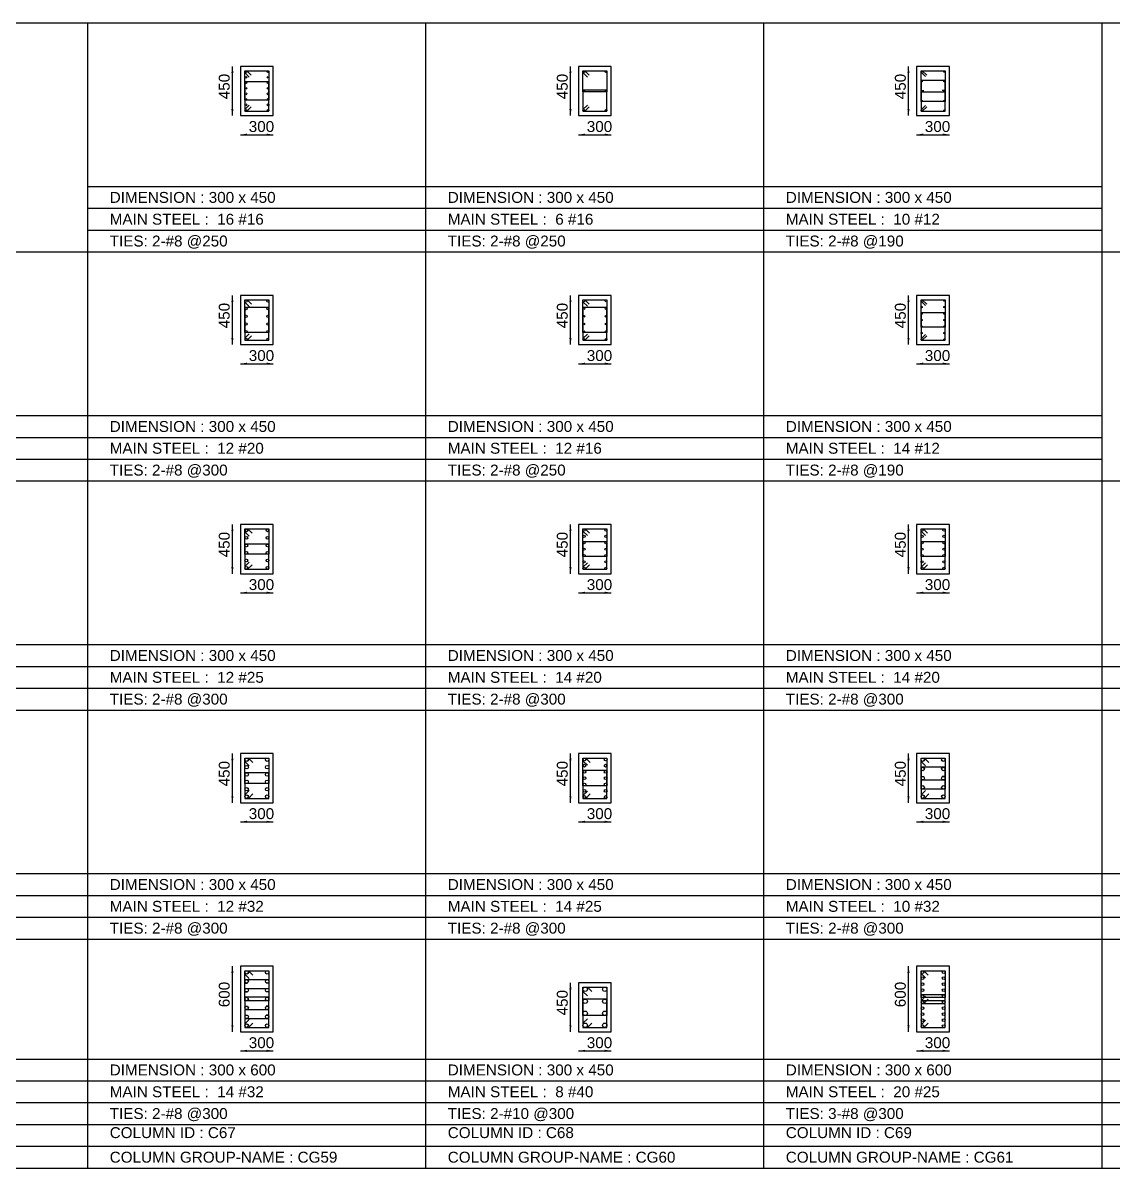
# Model space of a CAD drawing. Extents: x 28 to 264, y -211 to 74.
# Drawn here: x 210.58 to 220.58, y 62.88 to 73.38 of the extents above; entities that cross this region are included whole.
import ezdxf

# ---------------------------------------------------------------- set-up
doc = ezdxf.new("R2010")
doc.units = 0
for name, color, linetype in [('Border', 7, 'CONTINUOUS'), ('Column_Group_Name', 3, 'CONTINUOUS'), ('Column_ID', 4, 'CONTINUOUS'), ('ColumnBars', 1, 'CONTINUOUS'), ('ColumnCrossSection', 7, 'CONTINUOUS'), ('Dim_All', 7, 'CONTINUOUS'), ('Dimensions', 7, 'CONTINUOUS'), ('Links', 2, 'CONTINUOUS'), ('MainSteel', 1, 'CONTINUOUS')]:
    doc.layers.add(name, color=color, linetype=linetype)
doc.styles.add('STRUDS_Arial', font='ARIAL.TTF', dxfattribs={"height": 0.04})

msp = doc.modelspace()

# ---------------------------------------------------------------- linework, layer by layer
at = {"layer": 'Border'}
for p, q in [((208.078, 73.38), (211.178, 73.38)), ((211.178, 71.28), (211.178, 73.38)), ((211.178, 71.28), (211.178, 73.38)), ((211.178, 73.38), (214.278, 73.38)), ((214.278, 71.28), (214.278, 73.38)), ((214.278, 71.28), (214.278, 73.38)), ((214.278, 73.38), (217.378, 73.38)), ((217.378, 71.28), (217.378, 73.38)), ((217.378, 71.28), (217.378, 73.38)), ((217.378, 73.38), (220.478, 73.38)), ((220.478, 71.28), (220.478, 73.38)), ((220.478, 71.28), (220.478, 73.38)), ((220.478, 73.38), (223.578, 73.38)), ((211.178, 71.88), (214.278, 71.88)), ((214.278, 71.88), (217.378, 71.88)), ((217.378, 71.88), (220.478, 71.88)), ((211.178, 71.68), (214.278, 71.68)), ((214.278, 71.68), (217.378, 71.68)), ((217.378, 71.68), (220.478, 71.68)), ((211.178, 71.48), (214.278, 71.48)), ((214.278, 71.48), (217.378, 71.48)), ((217.378, 71.48), (220.478, 71.48)), ((208.078, 71.28), (211.178, 71.28)), ((211.178, 69.18), (211.178, 71.28)), ((211.178, 69.18), (211.178, 71.28)), ((211.178, 71.28), (214.278, 71.28)), ((211.178, 71.28), (214.278, 71.28)), ((214.278, 69.18), (214.278, 71.28)), ((214.278, 69.18), (214.278, 71.28)), ((214.278, 71.28), (217.378, 71.28)), ((214.278, 71.28), (217.378, 71.28)), ((217.378, 69.18), (217.378, 71.28)), ((217.378, 69.18), (217.378, 71.28)), ((217.378, 71.28), (220.478, 71.28)), ((217.378, 71.28), (220.478, 71.28)), ((220.478, 69.18), (220.478, 71.28)), ((220.478, 69.18), (220.478, 71.28)), ((220.478, 71.28), (223.578, 71.28)), ((208.078, 69.78), (211.178, 69.78)), ((211.178, 69.78), (214.278, 69.78)), ((214.278, 69.78), (217.378, 69.78)), ((217.378, 69.78), (220.478, 69.78)), ((208.078, 69.58), (211.178, 69.58)), ((211.178, 69.58), (214.278, 69.58)), ((214.278, 69.58), (217.378, 69.58)), ((217.378, 69.58), (220.478, 69.58)), ((208.078, 69.38), (211.178, 69.38)), ((211.178, 69.38), (214.278, 69.38)), ((214.278, 69.38), (217.378, 69.38)), ((217.378, 69.38), (220.478, 69.38)), ((208.078, 69.18), (211.178, 69.18)), ((208.078, 69.18), (211.178, 69.18)), ((211.178, 67.08), (211.178, 69.18)), ((211.178, 67.08), (211.178, 69.18)), ((211.178, 69.18), (214.278, 69.18)), ((211.178, 69.18), (214.278, 69.18)), ((214.278, 67.08), (214.278, 69.18)), ((214.278, 67.08), (214.278, 69.18)), ((214.278, 69.18), (217.378, 69.18)), ((214.278, 69.18), (217.378, 69.18)), ((217.378, 67.08), (217.378, 69.18)), ((217.378, 67.08), (217.378, 69.18)), ((217.378, 69.18), (220.478, 69.18)), ((217.378, 69.18), (220.478, 69.18)), ((220.478, 67.08), (220.478, 69.18)), ((220.478, 67.08), (220.478, 69.18)), ((220.478, 69.18), (223.578, 69.18)), ((208.078, 67.68), (211.178, 67.68)), ((211.178, 67.68), (214.278, 67.68)), ((214.278, 67.68), (217.378, 67.68)), ((217.378, 67.68), (220.478, 67.68)), ((220.478, 67.68), (223.578, 67.68)), ((208.078, 67.48), (211.178, 67.48)), ((211.178, 67.48), (214.278, 67.48)), ((214.278, 67.48), (217.378, 67.48)), ((217.378, 67.48), (220.478, 67.48)), ((220.478, 67.48), (223.578, 67.48)), ((208.078, 67.28), (211.178, 67.28)), ((211.178, 67.28), (214.278, 67.28)), ((214.278, 67.28), (217.378, 67.28)), ((217.378, 67.28), (220.478, 67.28)), ((220.478, 67.28), (223.578, 67.28)), ((208.078, 67.08), (211.178, 67.08)), ((208.078, 67.08), (211.178, 67.08)), ((211.178, 64.98), (211.178, 67.08)), ((211.178, 64.98), (211.178, 67.08)), ((211.178, 67.08), (214.278, 67.08)), ((211.178, 67.08), (214.278, 67.08)), ((214.278, 64.98), (214.278, 67.08)), ((214.278, 64.98), (214.278, 67.08)), ((214.278, 67.08), (217.378, 67.08)), ((214.278, 67.08), (217.378, 67.08)), ((217.378, 64.98), (217.378, 67.08)), ((217.378, 64.98), (217.378, 67.08)), ((217.378, 67.08), (220.478, 67.08)), ((217.378, 67.08), (220.478, 67.08)), ((220.478, 64.98), (220.478, 67.08)), ((220.478, 64.98), (220.478, 67.08)), ((220.478, 67.08), (223.578, 67.08)), ((220.478, 67.08), (223.578, 67.08)), ((208.078, 65.58), (211.178, 65.58)), ((211.178, 65.58), (214.278, 65.58)), ((214.278, 65.58), (217.378, 65.58)), ((217.378, 65.58), (220.478, 65.58)), ((220.478, 65.58), (223.578, 65.58)), ((208.078, 65.38), (211.178, 65.38)), ((211.178, 65.38), (214.278, 65.38)), ((214.278, 65.38), (217.378, 65.38)), ((217.378, 65.38), (220.478, 65.38)), ((220.478, 65.38), (223.578, 65.38)), ((208.078, 65.18), (211.178, 65.18)), ((211.178, 65.18), (214.278, 65.18)), ((214.278, 65.18), (217.378, 65.18)), ((217.378, 65.18), (220.478, 65.18)), ((220.478, 65.18), (223.578, 65.18)), ((208.078, 64.98), (211.178, 64.98)), ((208.078, 64.98), (211.178, 64.98)), ((211.178, 62.88), (211.178, 64.98)), ((211.178, 62.88), (211.178, 64.98)), ((211.178, 64.98), (214.278, 64.98)), ((211.178, 64.98), (214.278, 64.98)), ((214.278, 62.88), (214.278, 64.98)), ((214.278, 62.88), (214.278, 64.98)), ((214.278, 64.98), (217.378, 64.98)), ((214.278, 64.98), (217.378, 64.98)), ((217.378, 62.88), (217.378, 64.98)), ((217.378, 62.88), (217.378, 64.98)), ((217.378, 64.98), (220.478, 64.98)), ((217.378, 64.98), (220.478, 64.98)), ((220.478, 62.88), (220.478, 64.98)), ((220.478, 62.88), (220.478, 64.98)), ((220.478, 64.98), (223.578, 64.98)), ((220.478, 64.98), (223.578, 64.98)), ((208.078, 63.88), (211.178, 63.88)), ((211.178, 63.88), (214.278, 63.88)), ((214.278, 63.88), (217.378, 63.88)), ((217.378, 63.88), (220.478, 63.88)), ((220.478, 63.88), (223.578, 63.88)), ((208.078, 63.68), (211.178, 63.68)), ((211.178, 63.68), (214.278, 63.68)), ((214.278, 63.68), (217.378, 63.68)), ((217.378, 63.68), (220.478, 63.68)), ((220.478, 63.68), (223.578, 63.68)), ((208.078, 63.48), (211.178, 63.48)), ((211.178, 63.48), (214.278, 63.48)), ((214.278, 63.48), (217.378, 63.48)), ((217.378, 63.48), (220.478, 63.48)), ((220.478, 63.48), (223.578, 63.48)), ((208.078, 63.28), (211.178, 63.28)), ((211.178, 63.28), (214.278, 63.28)), ((214.278, 63.28), (217.378, 63.28)), ((217.378, 63.28), (220.478, 63.28)), ((220.478, 63.28), (223.578, 63.28)), ((208.078, 63.08), (211.178, 63.08)), ((211.178, 63.08), (214.278, 63.08)), ((214.278, 63.08), (217.378, 63.08)), ((217.378, 63.08), (220.478, 63.08)), ((220.478, 63.08), (223.578, 63.08)), ((208.078, 62.88), (211.178, 62.88)), ((211.178, 62.88), (214.278, 62.88)), ((214.278, 62.88), (217.378, 62.88)), ((217.378, 62.88), (220.478, 62.88)), ((220.478, 62.88), (223.578, 62.88))]:
    msp.add_line(p, q, dxfattribs=at)
at = {"layer": 'ColumnBars'}
for centre, radius in [((212.626, 72.932), 0.008), ((212.626, 72.8814), 0.008), ((212.83, 72.932), 0.008), ((212.83, 72.8814), 0.008), ((215.726, 72.932), 0.008), ((215.93, 72.932), 0.008), ((218.824, 72.934), 0.006), ((219.032, 72.934), 0.006), ((212.626, 72.8309), 0.008), ((212.626, 72.7803), 0.008), ((212.83, 72.8309), 0.008), ((212.83, 72.7803), 0.008), ((218.824, 72.8445), 0.006), ((219.032, 72.8445), 0.006), ((212.626, 72.7297), 0.008), ((212.626, 72.6791), 0.008), ((212.83, 72.7297), 0.008), ((212.83, 72.6791), 0.008), ((215.726, 72.755), 0.008), ((215.93, 72.755), 0.008), ((218.824, 72.755), 0.006), ((218.824, 72.6655), 0.006), ((219.032, 72.755), 0.006), ((219.032, 72.6655), 0.006), ((212.626, 72.6286), 0.008), ((212.626, 72.578), 0.008), ((212.83, 72.6286), 0.008), ((212.83, 72.578), 0.008), ((215.726, 72.578), 0.008), ((215.93, 72.578), 0.008), ((218.824, 72.576), 0.006), ((219.032, 72.576), 0.006), ((212.628, 70.83), 0.01), ((212.628, 70.76), 0.01), ((212.828, 70.83), 0.01), ((212.828, 70.76), 0.01), ((215.726, 70.832), 0.008), ((215.93, 70.832), 0.008), ((218.824, 70.834), 0.006), ((218.824, 70.7743), 0.006), ((219.032, 70.834), 0.006), ((219.032, 70.7743), 0.006), ((212.628, 70.69), 0.01), ((212.828, 70.69), 0.01), ((215.726, 70.7612), 0.008), ((215.726, 70.6904), 0.008), ((215.93, 70.7612), 0.008), ((215.93, 70.6904), 0.008), ((218.824, 70.7147), 0.006), ((219.032, 70.7147), 0.006), ((212.628, 70.62), 0.01), ((212.628, 70.55), 0.01), ((212.828, 70.62), 0.01), ((212.828, 70.55), 0.01), ((215.726, 70.6196), 0.008), ((215.93, 70.6196), 0.008), ((218.824, 70.655), 0.006), ((218.824, 70.5953), 0.006), ((219.032, 70.655), 0.006), ((219.032, 70.5953), 0.006), ((212.628, 70.48), 0.01), ((212.828, 70.48), 0.01), ((215.726, 70.5488), 0.008), ((215.726, 70.478), 0.008), ((215.93, 70.5488), 0.008), ((215.93, 70.478), 0.008), ((218.824, 70.5357), 0.006), ((218.824, 70.476), 0.006), ((219.032, 70.5357), 0.006), ((219.032, 70.476), 0.006), ((212.631, 68.7275), 0.0125), ((212.631, 68.6585), 0.0125), ((212.826, 68.7275), 0.0125), ((212.826, 68.6585), 0.0125), ((215.728, 68.73), 0.01), ((215.728, 68.6717), 0.01), ((215.928, 68.73), 0.01), ((215.928, 68.6717), 0.01), ((218.828, 68.73), 0.01), ((218.828, 68.6717), 0.01), ((219.028, 68.73), 0.01), ((219.028, 68.6717), 0.01), ((212.631, 68.5895), 0.0125), ((212.826, 68.5895), 0.0125), ((215.728, 68.6133), 0.01), ((215.728, 68.555), 0.01), ((215.928, 68.6133), 0.01), ((215.928, 68.555), 0.01), ((218.828, 68.6133), 0.01), ((218.828, 68.555), 0.01), ((219.028, 68.6133), 0.01), ((219.028, 68.555), 0.01), ((212.631, 68.5205), 0.0125), ((212.631, 68.4515), 0.0125), ((212.826, 68.5205), 0.0125), ((212.826, 68.4515), 0.0125), ((215.728, 68.4967), 0.01), ((215.928, 68.4967), 0.01), ((218.828, 68.4967), 0.01), ((219.028, 68.4967), 0.01), ((212.631, 68.3825), 0.0125), ((212.826, 68.3825), 0.0125), ((215.728, 68.4383), 0.01), ((215.728, 68.38), 0.01), ((215.928, 68.4383), 0.01), ((215.928, 68.38), 0.01), ((218.828, 68.4383), 0.01), ((218.828, 68.38), 0.01), ((219.028, 68.4383), 0.01), ((219.028, 68.38), 0.01), ((212.634, 66.624), 0.016), ((212.634, 66.5564), 0.016), ((212.822, 66.624), 0.016), ((212.822, 66.5564), 0.016), ((215.731, 66.6275), 0.0125), ((215.731, 66.57), 0.0125), ((215.926, 66.6275), 0.0125), ((215.926, 66.57), 0.0125), ((218.834, 66.624), 0.016), ((219.022, 66.624), 0.016), ((212.634, 66.4888), 0.016), ((212.822, 66.4888), 0.016), ((215.731, 66.5125), 0.0125), ((215.731, 66.455), 0.0125), ((215.926, 66.5125), 0.0125), ((215.926, 66.455), 0.0125), ((218.834, 66.5395), 0.016), ((218.834, 66.455), 0.016), ((219.022, 66.5395), 0.016), ((219.022, 66.455), 0.016), ((212.634, 66.4212), 0.016), ((212.634, 66.3536), 0.016), ((212.822, 66.4212), 0.016), ((212.822, 66.3536), 0.016), ((215.731, 66.3975), 0.0125), ((215.926, 66.3975), 0.0125), ((218.834, 66.3705), 0.016), ((219.022, 66.3705), 0.016), ((212.634, 66.286), 0.016), ((212.822, 66.286), 0.016), ((215.731, 66.34), 0.0125), ((215.731, 66.2825), 0.0125), ((215.926, 66.34), 0.0125), ((215.926, 66.2825), 0.0125), ((218.834, 66.286), 0.016), ((219.022, 66.286), 0.016), ((212.634, 64.674), 0.016), ((212.822, 64.674), 0.016), ((218.831, 64.6775), 0.0125), ((219.026, 64.6775), 0.0125), ((212.634, 64.5927), 0.016), ((212.822, 64.5927), 0.016), ((218.831, 64.6225), 0.0125), ((218.831, 64.5675), 0.0125), ((219.026, 64.6225), 0.0125), ((219.026, 64.5675), 0.0125), ((212.634, 64.5113), 0.016), ((212.822, 64.5113), 0.016), ((215.738, 64.52), 0.02), ((215.918, 64.52), 0.02), ((218.831, 64.5125), 0.0125), ((218.831, 64.4575), 0.0125), ((219.026, 64.5125), 0.0125), ((219.026, 64.4575), 0.0125), ((212.634, 64.43), 0.016), ((212.822, 64.43), 0.016), ((215.738, 64.41), 0.02), ((215.918, 64.41), 0.02), ((218.831, 64.4025), 0.0125), ((219.026, 64.4025), 0.0125), ((212.634, 64.3487), 0.016), ((212.634, 64.2673), 0.016), ((212.822, 64.3487), 0.016), ((212.822, 64.2673), 0.016), ((215.738, 64.3), 0.02), ((215.918, 64.3), 0.02), ((218.831, 64.3475), 0.0125), ((218.831, 64.2925), 0.0125), ((219.026, 64.3475), 0.0125), ((219.026, 64.2925), 0.0125), ((212.634, 64.186), 0.016), ((212.822, 64.186), 0.016), ((215.738, 64.19), 0.02), ((215.918, 64.19), 0.02), ((218.831, 64.2375), 0.0125), ((218.831, 64.1825), 0.0125), ((219.026, 64.2375), 0.0125), ((219.026, 64.1825), 0.0125)]:
    msp.add_circle(centre, radius, dxfattribs=at)
at = {"layer": 'ColumnCrossSection'}
for p, q in [((212.878, 72.98), (212.578, 72.98)), ((212.578, 72.98), (212.578, 72.53)), ((212.878, 72.53), (212.878, 72.98)), ((215.978, 72.98), (215.678, 72.98)), ((215.678, 72.98), (215.678, 72.53)), ((215.978, 72.53), (215.978, 72.98)), ((219.078, 72.98), (218.778, 72.98)), ((218.778, 72.98), (218.778, 72.53)), ((219.078, 72.53), (219.078, 72.98)), ((212.578, 72.53), (212.878, 72.53)), ((215.678, 72.53), (215.978, 72.53)), ((218.778, 72.53), (219.078, 72.53)), ((212.878, 70.88), (212.578, 70.88)), ((212.578, 70.88), (212.578, 70.43)), ((212.878, 70.43), (212.878, 70.88)), ((215.978, 70.88), (215.678, 70.88)), ((215.678, 70.88), (215.678, 70.43)), ((215.978, 70.43), (215.978, 70.88)), ((219.078, 70.88), (218.778, 70.88)), ((218.778, 70.88), (218.778, 70.43)), ((219.078, 70.43), (219.078, 70.88)), ((212.578, 70.43), (212.878, 70.43)), ((215.678, 70.43), (215.978, 70.43)), ((218.778, 70.43), (219.078, 70.43)), ((212.878, 68.78), (212.578, 68.78)), ((212.578, 68.78), (212.578, 68.33)), ((212.878, 68.33), (212.878, 68.78)), ((215.978, 68.78), (215.678, 68.78)), ((215.678, 68.78), (215.678, 68.33)), ((215.978, 68.33), (215.978, 68.78)), ((219.078, 68.78), (218.778, 68.78)), ((218.778, 68.78), (218.778, 68.33)), ((219.078, 68.33), (219.078, 68.78)), ((212.578, 68.33), (212.878, 68.33)), ((215.678, 68.33), (215.978, 68.33)), ((218.778, 68.33), (219.078, 68.33)), ((212.878, 66.68), (212.578, 66.68)), ((212.578, 66.68), (212.578, 66.23)), ((212.878, 66.23), (212.878, 66.68)), ((215.978, 66.68), (215.678, 66.68)), ((215.678, 66.68), (215.678, 66.23)), ((215.978, 66.23), (215.978, 66.68)), ((219.078, 66.68), (218.778, 66.68)), ((218.778, 66.68), (218.778, 66.23)), ((219.078, 66.23), (219.078, 66.68)), ((212.578, 66.23), (212.878, 66.23)), ((215.678, 66.23), (215.978, 66.23)), ((218.778, 66.23), (219.078, 66.23)), ((212.878, 64.73), (212.578, 64.73)), ((212.578, 64.73), (212.578, 64.13)), ((212.878, 64.13), (212.878, 64.73)), ((219.078, 64.73), (218.778, 64.73)), ((218.778, 64.73), (218.778, 64.13)), ((219.078, 64.13), (219.078, 64.73)), ((215.978, 64.58), (215.678, 64.58)), ((215.678, 64.58), (215.678, 64.13)), ((215.978, 64.13), (215.978, 64.58)), ((212.578, 64.13), (212.878, 64.13)), ((215.678, 64.13), (215.978, 64.13)), ((218.778, 64.13), (219.078, 64.13))]:
    msp.add_line(p, q, dxfattribs=at)
at = {"layer": 'Dim_All'}
for p, q in [((212.503, 72.53), (212.503, 72.98)), ((215.603, 72.53), (215.603, 72.98)), ((218.703, 72.53), (218.703, 72.98)), ((212.578, 72.355), (212.878, 72.355)), ((215.678, 72.355), (215.978, 72.355)), ((218.778, 72.355), (219.078, 72.355)), ((212.503, 70.43), (212.503, 70.88)), ((215.603, 70.43), (215.603, 70.88)), ((218.703, 70.43), (218.703, 70.88)), ((212.578, 70.255), (212.878, 70.255)), ((215.678, 70.255), (215.978, 70.255)), ((218.778, 70.255), (219.078, 70.255)), ((212.503, 68.33), (212.503, 68.78)), ((215.603, 68.33), (215.603, 68.78)), ((218.703, 68.33), (218.703, 68.78)), ((212.578, 68.155), (212.878, 68.155)), ((215.678, 68.155), (215.978, 68.155)), ((218.778, 68.155), (219.078, 68.155)), ((212.503, 66.23), (212.503, 66.68)), ((215.603, 66.23), (215.603, 66.68)), ((218.703, 66.23), (218.703, 66.68)), ((212.578, 66.055), (212.878, 66.055)), ((215.678, 66.055), (215.978, 66.055)), ((218.778, 66.055), (219.078, 66.055)), ((212.503, 64.13), (212.503, 64.73)), ((218.703, 64.13), (218.703, 64.73)), ((215.603, 64.13), (215.603, 64.58)), ((212.578, 63.955), (212.878, 63.955)), ((215.678, 63.955), (215.978, 63.955)), ((218.778, 63.955), (219.078, 63.955))]:
    msp.add_line(p, q, dxfattribs=at)
at = {"layer": 'dim_all'}
for points in [[(212.503, 72.98), (212.493, 72.92), (212.503, 72.98), (212.513, 72.92)], [(215.603, 72.98), (215.593, 72.92), (215.603, 72.98), (215.613, 72.92)], [(218.703, 72.98), (218.693, 72.92), (218.703, 72.98), (218.713, 72.92)], [(212.503, 72.53), (212.493, 72.59), (212.503, 72.53), (212.513, 72.59)], [(215.603, 72.53), (215.593, 72.59), (215.603, 72.53), (215.613, 72.59)], [(218.703, 72.53), (218.693, 72.59), (218.703, 72.53), (218.713, 72.59)], [(212.578, 72.355), (212.638, 72.365), (212.578, 72.355), (212.638, 72.345)], [(212.878, 72.355), (212.818, 72.365), (212.878, 72.355), (212.818, 72.345)], [(215.678, 72.355), (215.738, 72.365), (215.678, 72.355), (215.738, 72.345)], [(215.978, 72.355), (215.918, 72.365), (215.978, 72.355), (215.918, 72.345)], [(218.778, 72.355), (218.838, 72.365), (218.778, 72.355), (218.838, 72.345)], [(219.078, 72.355), (219.018, 72.365), (219.078, 72.355), (219.018, 72.345)], [(212.503, 70.88), (212.493, 70.82), (212.503, 70.88), (212.513, 70.82)], [(215.603, 70.88), (215.593, 70.82), (215.603, 70.88), (215.613, 70.82)], [(218.703, 70.88), (218.693, 70.82), (218.703, 70.88), (218.713, 70.82)], [(212.503, 70.43), (212.493, 70.49), (212.503, 70.43), (212.513, 70.49)], [(215.603, 70.43), (215.593, 70.49), (215.603, 70.43), (215.613, 70.49)], [(218.703, 70.43), (218.693, 70.49), (218.703, 70.43), (218.713, 70.49)], [(212.578, 70.255), (212.638, 70.265), (212.578, 70.255), (212.638, 70.245)], [(212.878, 70.255), (212.818, 70.265), (212.878, 70.255), (212.818, 70.245)], [(215.678, 70.255), (215.738, 70.265), (215.678, 70.255), (215.738, 70.245)], [(215.978, 70.255), (215.918, 70.265), (215.978, 70.255), (215.918, 70.245)], [(218.778, 70.255), (218.838, 70.265), (218.778, 70.255), (218.838, 70.245)], [(219.078, 70.255), (219.018, 70.265), (219.078, 70.255), (219.018, 70.245)], [(212.503, 68.78), (212.493, 68.72), (212.503, 68.78), (212.513, 68.72)], [(215.603, 68.78), (215.593, 68.72), (215.603, 68.78), (215.613, 68.72)], [(218.703, 68.78), (218.693, 68.72), (218.703, 68.78), (218.713, 68.72)], [(212.503, 68.33), (212.493, 68.39), (212.503, 68.33), (212.513, 68.39)], [(215.603, 68.33), (215.593, 68.39), (215.603, 68.33), (215.613, 68.39)], [(218.703, 68.33), (218.693, 68.39), (218.703, 68.33), (218.713, 68.39)], [(212.578, 68.155), (212.638, 68.165), (212.578, 68.155), (212.638, 68.145)], [(212.878, 68.155), (212.818, 68.165), (212.878, 68.155), (212.818, 68.145)], [(215.678, 68.155), (215.738, 68.165), (215.678, 68.155), (215.738, 68.145)], [(215.978, 68.155), (215.918, 68.165), (215.978, 68.155), (215.918, 68.145)], [(218.778, 68.155), (218.838, 68.165), (218.778, 68.155), (218.838, 68.145)], [(219.078, 68.155), (219.018, 68.165), (219.078, 68.155), (219.018, 68.145)], [(212.503, 66.68), (212.493, 66.62), (212.503, 66.68), (212.513, 66.62)], [(215.603, 66.68), (215.593, 66.62), (215.603, 66.68), (215.613, 66.62)], [(218.703, 66.68), (218.693, 66.62), (218.703, 66.68), (218.713, 66.62)], [(212.503, 66.23), (212.493, 66.29), (212.503, 66.23), (212.513, 66.29)], [(215.603, 66.23), (215.593, 66.29), (215.603, 66.23), (215.613, 66.29)], [(218.703, 66.23), (218.693, 66.29), (218.703, 66.23), (218.713, 66.29)], [(212.578, 66.055), (212.638, 66.065), (212.578, 66.055), (212.638, 66.045)], [(212.878, 66.055), (212.818, 66.065), (212.878, 66.055), (212.818, 66.045)], [(215.678, 66.055), (215.738, 66.065), (215.678, 66.055), (215.738, 66.045)], [(215.978, 66.055), (215.918, 66.065), (215.978, 66.055), (215.918, 66.045)], [(218.778, 66.055), (218.838, 66.065), (218.778, 66.055), (218.838, 66.045)], [(219.078, 66.055), (219.018, 66.065), (219.078, 66.055), (219.018, 66.045)], [(212.503, 64.73), (212.493, 64.67), (212.503, 64.73), (212.513, 64.67)], [(218.703, 64.73), (218.693, 64.67), (218.703, 64.73), (218.713, 64.67)], [(215.603, 64.58), (215.593, 64.52), (215.603, 64.58), (215.613, 64.52)], [(212.503, 64.13), (212.493, 64.19), (212.503, 64.13), (212.513, 64.19)], [(215.603, 64.13), (215.593, 64.19), (215.603, 64.13), (215.613, 64.19)], [(218.703, 64.13), (218.693, 64.19), (218.703, 64.13), (218.713, 64.19)], [(212.578, 63.955), (212.638, 63.965), (212.578, 63.955), (212.638, 63.945)], [(212.878, 63.955), (212.818, 63.965), (212.878, 63.955), (212.818, 63.945)], [(215.678, 63.955), (215.738, 63.965), (215.678, 63.955), (215.738, 63.945)], [(215.978, 63.955), (215.918, 63.965), (215.978, 63.955), (215.918, 63.945)], [(218.778, 63.955), (218.838, 63.965), (218.778, 63.955), (218.838, 63.945)], [(219.078, 63.955), (219.018, 63.965), (219.078, 63.955), (219.018, 63.945)]]:
    msp.add_solid(points, dxfattribs=at)
at = {"layer": 'Links'}
for p, q in [((212.618, 72.94), (212.838, 72.94)), ((212.618, 72.6711), (212.618, 72.94)), ((212.618, 72.924), (212.658, 72.884)), ((212.634, 72.94), (212.674, 72.9)), ((212.838, 72.94), (212.838, 72.6711)), ((215.718, 72.94), (215.938, 72.94)), ((215.718, 72.747), (215.718, 72.94)), ((215.718, 72.924), (215.758, 72.884)), ((215.734, 72.94), (215.774, 72.9)), ((215.938, 72.94), (215.938, 72.747)), ((218.818, 72.94), (219.038, 72.94)), ((218.818, 72.6595), (218.818, 72.94)), ((218.818, 72.928), (218.858, 72.888)), ((218.83, 72.94), (218.87, 72.9)), ((219.038, 72.94), (219.038, 72.6595)), ((212.838, 72.8389), (212.618, 72.8389)), ((212.618, 72.8389), (212.618, 72.57)), ((212.838, 72.57), (212.838, 72.8389)), ((219.038, 72.8505), (218.818, 72.8505)), ((218.818, 72.8505), (218.818, 72.57)), ((219.038, 72.57), (219.038, 72.8505)), ((212.838, 72.6711), (212.618, 72.6711)), ((215.938, 72.763), (215.718, 72.763)), ((215.718, 72.763), (215.718, 72.57)), ((215.938, 72.747), (215.718, 72.747)), ((215.938, 72.57), (215.938, 72.763)), ((218.818, 72.761), (218.843, 72.761)), ((218.818, 72.749), (219.038, 72.749)), ((219.038, 72.761), (219.013, 72.761)), ((212.618, 72.586), (212.658, 72.626)), ((212.618, 72.57), (212.838, 72.57)), ((212.634, 72.57), (212.674, 72.61)), ((215.718, 72.586), (215.758, 72.626)), ((215.718, 72.57), (215.938, 72.57)), ((215.734, 72.57), (215.774, 72.61)), ((219.038, 72.6595), (218.818, 72.6595)), ((218.818, 72.582), (218.858, 72.622)), ((218.818, 72.57), (219.038, 72.57)), ((218.83, 72.57), (218.87, 72.61)), ((212.618, 70.84), (212.838, 70.84)), ((212.618, 70.54), (212.618, 70.84)), ((212.618, 70.82), (212.658, 70.78)), ((212.838, 70.77), (212.618, 70.77)), ((212.618, 70.77), (212.618, 70.47)), ((212.638, 70.84), (212.678, 70.8)), ((212.838, 70.84), (212.838, 70.54)), ((212.838, 70.47), (212.838, 70.77)), ((215.718, 70.84), (215.938, 70.84)), ((215.718, 70.5408), (215.718, 70.84)), ((215.718, 70.824), (215.758, 70.784)), ((215.734, 70.84), (215.774, 70.8)), ((215.938, 70.84), (215.938, 70.5408)), ((218.818, 70.84), (219.038, 70.84)), ((218.818, 70.5893), (218.818, 70.84)), ((218.818, 70.828), (218.858, 70.788)), ((218.83, 70.84), (218.87, 70.8)), ((219.038, 70.84), (219.038, 70.5893)), ((215.938, 70.7692), (215.718, 70.7692)), ((215.718, 70.7692), (215.718, 70.47)), ((215.938, 70.47), (215.938, 70.7692)), ((219.038, 70.7207), (218.818, 70.7207)), ((218.818, 70.7207), (218.818, 70.47)), ((219.038, 70.47), (219.038, 70.7207)), ((219.038, 70.5893), (218.818, 70.5893)), ((212.838, 70.54), (212.618, 70.54)), ((212.618, 70.49), (212.658, 70.53)), ((212.618, 70.47), (212.838, 70.47)), ((212.638, 70.47), (212.678, 70.51)), ((215.938, 70.5408), (215.718, 70.5408)), ((215.718, 70.486), (215.758, 70.526)), ((215.718, 70.47), (215.938, 70.47)), ((215.734, 70.47), (215.774, 70.51)), ((218.818, 70.482), (218.858, 70.522)), ((218.818, 70.47), (219.038, 70.47)), ((218.83, 70.47), (218.87, 70.51)), ((212.618, 68.74), (212.838, 68.74)), ((212.618, 68.508), (212.618, 68.74)), ((212.618, 68.715), (212.658, 68.675)), ((212.643, 68.74), (212.683, 68.7)), ((212.838, 68.74), (212.838, 68.508)), ((215.718, 68.74), (215.938, 68.74)), ((215.718, 68.4867), (215.718, 68.74)), ((215.718, 68.72), (215.758, 68.68)), ((215.738, 68.74), (215.778, 68.7)), ((215.938, 68.74), (215.938, 68.4867)), ((218.818, 68.74), (219.038, 68.74)), ((218.818, 68.4867), (218.818, 68.74)), ((218.818, 68.72), (218.858, 68.68)), ((218.838, 68.74), (218.878, 68.7)), ((219.038, 68.74), (219.038, 68.4867)), ((212.838, 68.602), (212.618, 68.602)), ((212.618, 68.602), (212.618, 68.37)), ((212.838, 68.37), (212.838, 68.602)), ((215.938, 68.6233), (215.718, 68.6233)), ((215.718, 68.6233), (215.718, 68.37)), ((215.938, 68.37), (215.938, 68.6233)), ((219.038, 68.6233), (218.818, 68.6233)), ((218.818, 68.6233), (218.818, 68.37)), ((219.038, 68.37), (219.038, 68.6233)), ((212.838, 68.508), (212.618, 68.508)), ((215.938, 68.4867), (215.718, 68.4867)), ((219.038, 68.4867), (218.818, 68.4867)), ((212.618, 68.395), (212.658, 68.435)), ((212.618, 68.37), (212.838, 68.37)), ((212.643, 68.37), (212.683, 68.41)), ((215.718, 68.39), (215.758, 68.43)), ((215.718, 68.37), (215.938, 68.37)), ((215.738, 68.37), (215.778, 68.41)), ((218.818, 68.39), (218.858, 68.43)), ((218.818, 68.37), (219.038, 68.37)), ((218.838, 68.37), (218.878, 68.41)), ((212.618, 66.64), (212.838, 66.64)), ((212.618, 66.4052), (212.618, 66.64)), ((212.618, 66.608), (212.658, 66.568)), ((212.65, 66.64), (212.69, 66.6)), ((212.838, 66.64), (212.838, 66.4052)), ((215.718, 66.64), (215.938, 66.64)), ((215.718, 66.385), (215.718, 66.64)), ((215.718, 66.615), (215.758, 66.575)), ((215.743, 66.64), (215.783, 66.6)), ((215.938, 66.64), (215.938, 66.385)), ((218.818, 66.64), (219.038, 66.64)), ((218.818, 66.3545), (218.818, 66.64)), ((218.818, 66.608), (218.858, 66.568)), ((218.85, 66.64), (218.89, 66.6)), ((219.038, 66.64), (219.038, 66.3545)), ((212.838, 66.5048), (212.618, 66.5048)), ((212.618, 66.5048), (212.618, 66.27)), ((212.838, 66.27), (212.838, 66.5048)), ((215.938, 66.525), (215.718, 66.525)), ((215.718, 66.525), (215.718, 66.27)), ((215.938, 66.27), (215.938, 66.525)), ((219.038, 66.5555), (218.818, 66.5555)), ((218.818, 66.5555), (218.818, 66.27)), ((218.818, 66.471), (218.843, 66.471)), ((219.038, 66.471), (219.013, 66.471)), ((219.038, 66.27), (219.038, 66.5555)), ((212.838, 66.4052), (212.618, 66.4052)), ((215.938, 66.385), (215.718, 66.385)), ((218.818, 66.439), (219.038, 66.439)), ((212.618, 66.302), (212.658, 66.342)), ((212.618, 66.27), (212.838, 66.27)), ((212.65, 66.27), (212.69, 66.31)), ((215.718, 66.295), (215.758, 66.335)), ((215.718, 66.27), (215.938, 66.27)), ((215.743, 66.27), (215.783, 66.31)), ((219.038, 66.3545), (218.818, 66.3545)), ((218.818, 66.302), (218.858, 66.342)), ((218.818, 66.27), (219.038, 66.27)), ((218.85, 66.27), (218.89, 66.31)), ((212.618, 64.69), (212.838, 64.69)), ((212.618, 64.414), (212.618, 64.69)), ((212.65, 64.69), (212.69, 64.65)), ((212.838, 64.69), (212.838, 64.414)), ((218.818, 64.69), (219.038, 64.69)), ((218.818, 64.445), (218.818, 64.69)), ((218.843, 64.69), (218.883, 64.65)), ((219.038, 64.69), (219.038, 64.445)), ((212.618, 64.658), (212.658, 64.618)), ((212.618, 64.6087), (212.838, 64.6087)), ((212.618, 64.5767), (212.643, 64.5767)), ((212.838, 64.5767), (212.813, 64.5767)), ((218.818, 64.665), (218.858, 64.625)), ((212.618, 64.5273), (212.838, 64.5273)), ((212.618, 64.4953), (212.643, 64.4953)), ((212.838, 64.4953), (212.813, 64.4953)), ((215.718, 64.54), (215.938, 64.54)), ((215.718, 64.28), (215.718, 64.54)), ((215.718, 64.5), (215.758, 64.46)), ((215.758, 64.54), (215.798, 64.5)), ((215.938, 64.54), (215.938, 64.28)), ((219.038, 64.47), (218.818, 64.47)), ((218.818, 64.47), (218.818, 64.39)), ((219.038, 64.39), (219.038, 64.47)), ((212.838, 64.446), (212.618, 64.446)), ((212.618, 64.446), (212.618, 64.17)), ((212.838, 64.414), (212.618, 64.414)), ((212.838, 64.17), (212.838, 64.446)), ((215.938, 64.43), (215.718, 64.43)), ((215.718, 64.43), (215.718, 64.17)), ((215.938, 64.17), (215.938, 64.43)), ((218.818, 64.415), (218.858, 64.455)), ((219.038, 64.445), (218.818, 64.445)), ((219.038, 64.415), (218.818, 64.415)), ((218.818, 64.415), (218.818, 64.17)), ((218.818, 64.39), (219.038, 64.39)), ((218.843, 64.39), (218.883, 64.43)), ((219.038, 64.17), (219.038, 64.415)), ((212.618, 64.3647), (212.643, 64.3647)), ((212.618, 64.3327), (212.838, 64.3327)), ((212.618, 64.2833), (212.643, 64.2833)), ((212.838, 64.3647), (212.813, 64.3647)), ((212.838, 64.2833), (212.813, 64.2833)), ((215.938, 64.28), (215.718, 64.28)), ((212.618, 64.2513), (212.838, 64.2513)), ((212.618, 64.202), (212.658, 64.242)), ((212.618, 64.17), (212.838, 64.17)), ((212.65, 64.17), (212.69, 64.21)), ((215.718, 64.21), (215.758, 64.25)), ((215.718, 64.17), (215.938, 64.17)), ((215.758, 64.17), (215.798, 64.21)), ((218.818, 64.195), (218.858, 64.235)), ((218.818, 64.17), (219.038, 64.17)), ((218.843, 64.17), (218.883, 64.21))]:
    msp.add_line(p, q, dxfattribs=at)

# ---------------------------------------------------------------- texts
at = {"layer": 'Column_Group_Name', "style": 'STRUDS_Arial'}
for s, p in [('COLUMN GROUP-NAME : CG59', (211.378, 62.93)), ('COLUMN GROUP-NAME : CG60', (214.478, 62.93)), ('COLUMN GROUP-NAME : CG61', (217.578, 62.93))]:
    msp.add_text(s, height=0.1, dxfattribs=at).set_placement(p)
at = {"layer": 'Column_ID', "style": 'STRUDS_Arial'}
for s, p in [('COLUMN ID : C67', (211.378, 63.155)), ('COLUMN ID : C68', (214.478, 63.155)), ('COLUMN ID : C69', (217.578, 63.155))]:
    msp.add_text(s, height=0.1, dxfattribs=at).set_placement(p)
at = {"layer": 'Dimensions', "style": 'STRUDS_Arial'}
for s, p in [('450', (212.478, 72.68)), ('450', (215.578, 72.68)), ('450', (218.678, 72.68)), ('450', (212.478, 70.58)), ('450', (215.578, 70.58)), ('450', (218.678, 70.58)), ('450', (212.478, 68.48)), ('450', (215.578, 68.48)), ('450', (218.678, 68.48)), ('450', (212.478, 66.38)), ('450', (215.578, 66.38)), ('450', (218.678, 66.38)), ('600', (212.478, 64.355)), ('600', (218.678, 64.355)), ('450', (215.578, 64.28))]:
    msp.add_text(s, height=0.1, rotation=90, dxfattribs=at).set_placement(p)
for s, p in [('300', (212.653, 72.38)), ('300', (215.753, 72.38)), ('300', (218.853, 72.38)), ('DIMENSION : 300 x 450', (211.378, 71.73)), ('DIMENSION : 300 x 450', (214.478, 71.73)), ('DIMENSION : 300 x 450', (217.578, 71.73)), ('300', (212.653, 70.28)), ('300', (215.753, 70.28)), ('300', (218.853, 70.28)), ('DIMENSION : 300 x 450', (211.378, 69.63)), ('DIMENSION : 300 x 450', (214.478, 69.63)), ('DIMENSION : 300 x 450', (217.578, 69.63)), ('300', (212.653, 68.18)), ('300', (215.753, 68.18)), ('300', (218.853, 68.18)), ('DIMENSION : 300 x 450', (211.378, 67.53)), ('DIMENSION : 300 x 450', (214.478, 67.53)), ('DIMENSION : 300 x 450', (217.578, 67.53)), ('300', (212.653, 66.08)), ('300', (215.753, 66.08)), ('300', (218.853, 66.08)), ('DIMENSION : 300 x 450', (211.378, 65.43)), ('DIMENSION : 300 x 450', (214.478, 65.43)), ('DIMENSION : 300 x 450', (217.578, 65.43)), ('300', (212.653, 63.98)), ('300', (215.753, 63.98)), ('300', (218.853, 63.98)), ('DIMENSION : 300 x 600', (211.378, 63.73)), ('DIMENSION : 300 x 450', (214.478, 63.73)), ('DIMENSION : 300 x 600', (217.578, 63.73))]:
    msp.add_text(s, height=0.1, dxfattribs=at).set_placement(p)
at = {"layer": 'Links', "style": 'STRUDS_Arial'}
for s, p in [('TIES: 2-#8 @250', (211.378, 71.33)), ('TIES: 2-#8 @250', (214.478, 71.33)), ('TIES: 2-#8 @190', (217.578, 71.33)), ('TIES: 2-#8 @300', (211.378, 69.23)), ('TIES: 2-#8 @250', (214.478, 69.23)), ('TIES: 2-#8 @190', (217.578, 69.23)), ('TIES: 2-#8 @300', (211.378, 67.13)), ('TIES: 2-#8 @300', (214.478, 67.13)), ('TIES: 2-#8 @300', (217.578, 67.13)), ('TIES: 2-#8 @300', (211.378, 65.03)), ('TIES: 2-#8 @300', (214.478, 65.03)), ('TIES: 2-#8 @300', (217.578, 65.03)), ('TIES: 2-#8 @300', (211.378, 63.33)), ('TIES: 2-#10 @300', (214.478, 63.33)), ('TIES: 3-#8 @300', (217.578, 63.33))]:
    msp.add_text(s, height=0.1, dxfattribs=at).set_placement(p)
at = {"layer": 'MainSteel', "style": 'STRUDS_Arial'}
for s, p in [('MAIN STEEL :  16 #16', (211.378, 71.53)), ('MAIN STEEL :  6 #16', (214.478, 71.53)), ('MAIN STEEL :  10 #12', (217.578, 71.53)), ('MAIN STEEL :  12 #20', (211.378, 69.43)), ('MAIN STEEL :  12 #16', (214.478, 69.43)), ('MAIN STEEL :  14 #12', (217.578, 69.43)), ('MAIN STEEL :  12 #25', (211.378, 67.33)), ('MAIN STEEL :  14 #20', (214.478, 67.33)), ('MAIN STEEL :  14 #20', (217.578, 67.33)), ('MAIN STEEL :  12 #32', (211.378, 65.23)), ('MAIN STEEL :  14 #25', (214.478, 65.23)), ('MAIN STEEL :  10 #32', (217.578, 65.23)), ('MAIN STEEL :  14 #32', (211.378, 63.53)), ('MAIN STEEL :  8 #40', (214.478, 63.53)), ('MAIN STEEL :  20 #25', (217.578, 63.53))]:
    msp.add_text(s, height=0.1, dxfattribs=at).set_placement(p)

doc.saveas('drawing.dxf')
